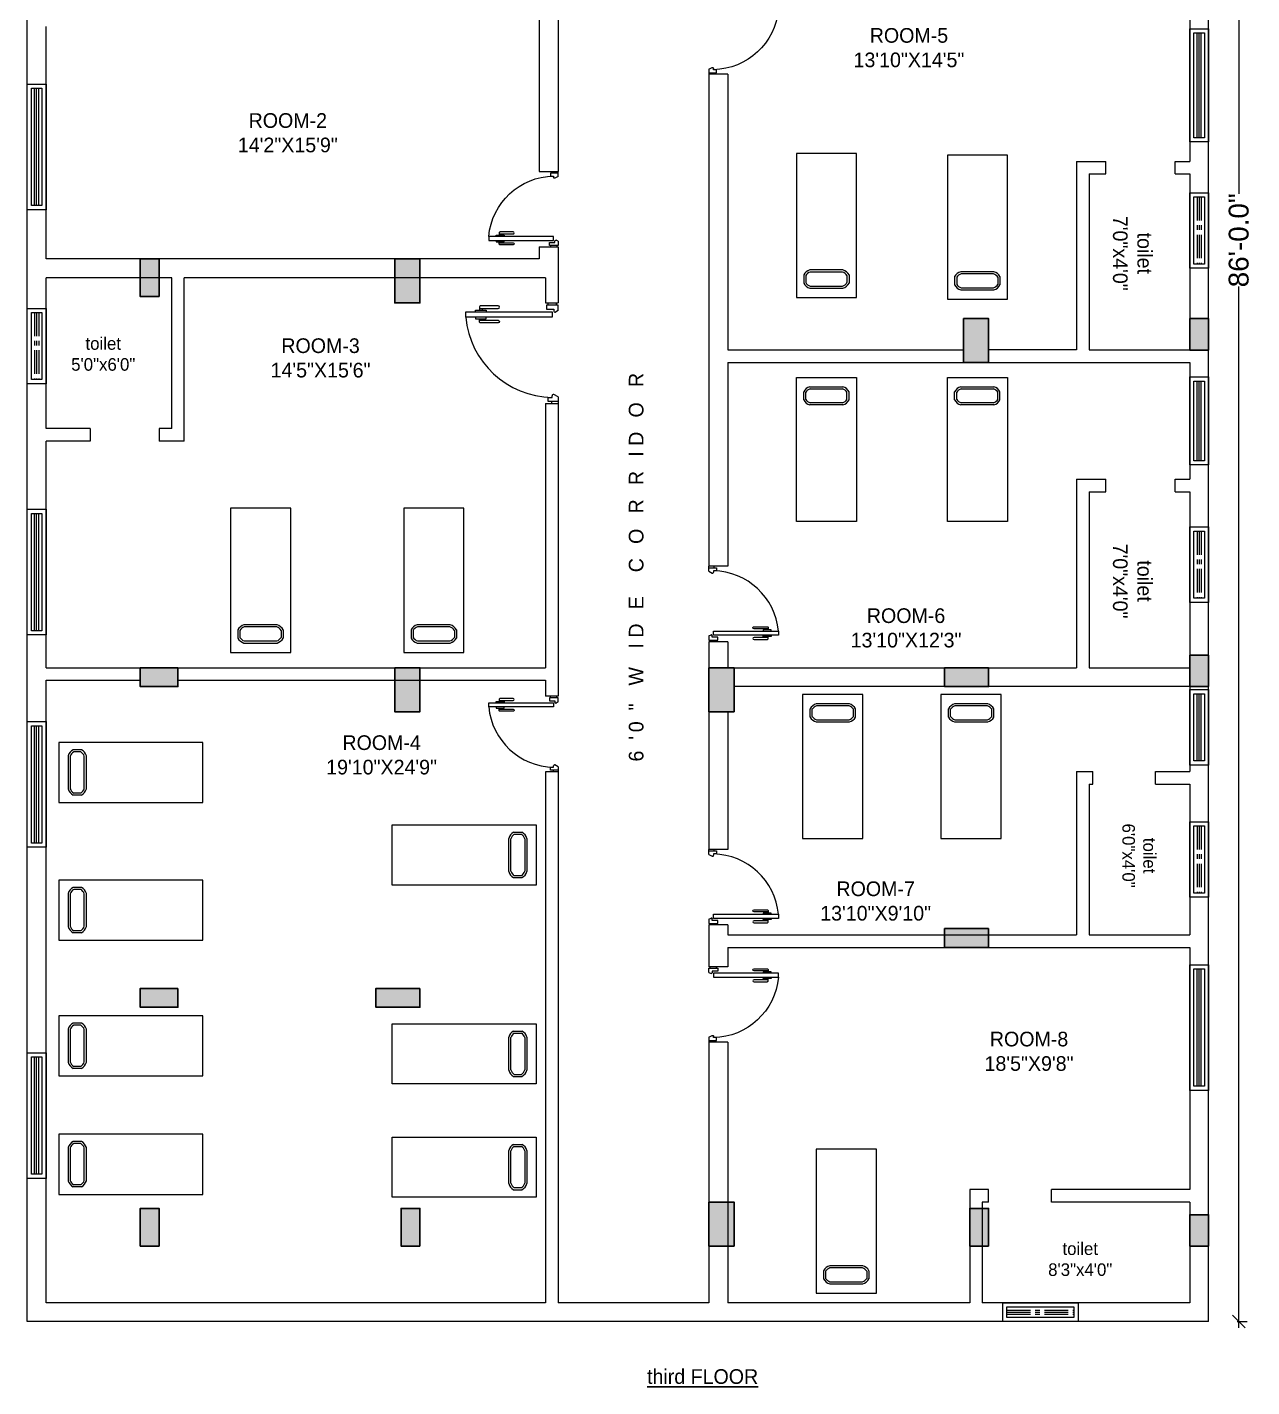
# Model space of a CAD drawing. Header units: inches. Extents: x 204954 to 440946, y -300749 to -143756.
# Drawn here: x 209749 to 210333, y -145117 to -144468 of the extents above; entities that cross this region are included whole.
import ezdxf

# ---------------------------------------------------------------- set-up
doc = ezdxf.new("R2010")
doc.units = ezdxf.units.IN
doc.header["$LTSCALE"] = 9
doc.header["$MEASUREMENT"] = 0
doc.linetypes.add('CENTER', pattern=[2, 1.25, -0.25, 0.25, -0.25])
doc.linetypes.add('DASHED', pattern=[0.75, 0.5, -0.25])
doc.layers.get('Defpoints').update_dxf_attribs({"lineweight": 0})
doc.layers.add('beam framing', color=91, linetype='Continuous')
for name, color, linetype, lineweight in [('COLUMNS', 1, 'Continuous', 30), ('PUERTAS', 40, 'Continuous', 15), ('PUERTAS MADERA', 37, 'Continuous', 13)]:
    doc.layers.add(name, color=color, linetype=linetype, lineweight=lineweight)
doc.layers.add('Hatch', color=7, linetype='Continuous', lineweight=15, true_color=0xa3a3a3)
doc.styles.add('outer', font='arial.ttf', dxfattribs={"height": 24})
doc.styles.add('SST1', font='arial.ttf', dxfattribs={"height": 9.5})
doc.dimstyles.new('DIMA-1', dxfattribs={"dimtxt": 9.5, "dimasz": 6, "dimexe": 4, "dimexo": 4, "dimgap": 0.25, "dimtad": 0, "dimdec": 1, "dimzin": 3, "dimdsep": 46, "dimlunit": 4, "dimtxsty": 'SST1', "dimblk1": 'OBLIQUE', "dimblk2": 'OBLIQUE', "dimsah": 1, "dimcen": 0, "dimdle": 3, "dimclrd": 3, "dimclre": 3, "dimclrt": 7, "dimadec": 0, "dimazin": 0, "dimtfac": 1, "dimtdec": 1, "dimtix": 1, "dimtmove": 2, "dimatfit": 3, "dimfxl": 4, "dimfxlon": 1, "dimtolj": 1, "dimtzin": 3, "dimarcsym": 0})

# ---------------------------------------------------------------- blocks, each defined once
blk = doc.blocks.new('A$C31806C9B')
at = {"layer": 'Hatch'}
blk.add_hatch(color=256, dxfattribs=at).paths.add_polyline_path([(0, -21), (0, 0), (-12, 0), (-12, -21)])
at = {"layer": 'COLUMNS'}
blk.add_lwpolyline([(-12, 0), (0, 0), (0, -21), (-12, -21)], close=True, dxfattribs=at)
blk = doc.blocks.new('A$C00142961')
at = {"layer": 'Hatch'}
blk.add_hatch(color=256, dxfattribs=at).paths.add_polyline_path([(9, 0), (0, 0), (0, -21), (9, -21)])
at = {"layer": 'COLUMNS'}
blk.add_lwpolyline([(0, 0), (9, 0), (9, -21), (0, -21)], close=True, dxfattribs=at)
blk = doc.blocks.new('A$C5E2070FF')
at = {"layer": 'Hatch'}
blk.add_hatch(color=256, dxfattribs=at).paths.add_polyline_path([(18, -9), (18, 0), (0, 0), (0, -9)])
at = {"layer": 'COLUMNS'}
blk.add_lwpolyline([(18, 0), (18, -9), (0, -9), (0, 0)], close=True, dxfattribs=at)
blk = doc.blocks.new('A$C5D5B4CD9')
at = {"layer": 'Hatch'}
blk.add_hatch(color=256, dxfattribs=at).paths.add_polyline_path([(-9, -15), (0, -15), (0, 0), (-9, 0)])
at = {"layer": 'COLUMNS'}
blk.add_lwpolyline([(0, -15), (-9, -15), (-9, 0), (0, 0)], close=True, dxfattribs=at)
blk = doc.blocks.new('_Oblique')
at = {"color": 0, "linetype": 'ByBlock', "lineweight": -2}
blk.add_line((-0.5, -0.5), (0.5, 0.5), dxfattribs=at)
blk = doc.blocks.new('*D24')
at = {"layer": 'beam framing', "color": 3, "lineweight": -2, "transparency": 16777216}
for p, q in [((210326.31, -144054.01), (210331.06, -144054.01)), ((210327.06, -144051.01), (210327.06, -144547.9)), ((210327.06, -145089.01), (210327.06, -144592.12)), ((210326.31, -145086.01), (210331.06, -145086.01))]:
    blk.add_line(p, q, dxfattribs=at)
at = {"layer": 'Defpoints', "color": 0, "transparency": 16777216}
for p in [(210312.63, -144054.01), (210312.63, -145086.01), (210327.06, -145086.01)]:
    blk.add_point(p, dxfattribs=at)
at = {"layer": 'beam framing', "color": 3, "lineweight": -2, "transparency": 16777216, "xscale": 6, "yscale": 6, "zscale": 6}
for p, rotation in [((210327.06, -144054.01), 90), ((210327.06, -145086.01), 270)]:
    blk.add_blockref('_Oblique', p, dxfattribs=dict(at, rotation=rotation))
at = {"layer": 'beam framing', "color": 7, "transparency": 16777216, "insert": (210327.06, -144570.01), "char_height": 9.5, "attachment_point": 5, "rotation": 90, "style": 'SST1'}
blk.add_mtext('\\A1;86\'-0.0"', dxfattribs=at)
blk = doc.blocks.new('dgfgf')
at = {"layer": 'PUERTAS', "color": 253}
for p, q in [((-4.11, 20.44), (-3.69, 20.44)), ((-0.94, 20.44), (-1.35, 20.44))]:
    blk.add_line(p, q, dxfattribs=at)
for points in [[(-3.24, 22.24), (-3.69, 22.24), (-3.69, 19.36), (-3.24, 19.36)], [(-1.8, 22.24), (-1.35, 22.24), (-1.35, 19.36), (-1.8, 19.36)]]:
    blk.add_lwpolyline(points, dxfattribs=at)
for points in [[(-4.11, 21.16), (-4.11, 16.12, -1), (-4.83, 16.12), (-4.83, 20.8, -0.414214), (-4.47, 21.16), (-3.69, 21.16)], [(-0.94, 21.16), (-0.94, 16.12, 1), (-0.22, 16.12), (-0.22, 20.8, 0.414214), (-0.58, 21.16), (-1.35, 21.16)]]:
    blk.add_lwpolyline(points, format="xyb", dxfattribs=at)
at = {"layer": 'PUERTAS MADERA'}
for p, q in [((-3.24, 24.85), (-1.8, 24.85)), ((-3.24, 1.63), (-3.24, 24.85)), ((-1.8, 24.85), (-1.8, 1.63)), ((-25.92, 1.8), (-26.46, 1.8)), ((-25.92, 2.7), (-24.84, 2.7)), ((-25.92, 0), (-25.92, 2.7)), ((-24.84, 2.7), (-24.84, 1.63)), ((-24.84, 1.63), (-24.39, 1.63)), ((-24.66, 0), (-24.04, 1.18)), ((-1.8, 1.63), (-3.24, 1.63)), ((-1.5, 0), (-1.88, 0.73)), ((-1.08, 1.18), (-1.53, 1.18)), ((-1.5, 0), (0, 0)), ((-1.08, 3.15), (-1.08, 1.18)), ((0, 3.15), (-1.08, 3.15)), ((0, 0), (0, 3.15)), ((0, 2.7), (0.54, 2.7)), ((0, 0.45), (0.54, 0.45)), ((-25.92, 0), (-26.46, 0)), ((-24.66, 0), (-25.92, 0))]:
    blk.add_line(p, q, dxfattribs=at)
at = {"layer": 'PUERTAS MADERA', "color": 251}
blk.add_arc((-1.08, 1.18), 23.77, 95.224, 178.9225, dxfattribs=at)
at = {"layer": 'PUERTAS MADERA'}
for centre, start, end in [((-24.39, 1.27), 345.0691, 90.0005), ((-1.53, 0.82), 90.0055, 194.9369)]:
    blk.add_arc(centre, 0.36, start, end, dxfattribs=at)

msp = doc.modelspace()

# ---------------------------------------------------------------- linework, layer by layer
at = {"color": 6}
for p, q in [((210140.01001, -144586.80555), (210140.01001, -144590.2166)), ((210141.01001, -144586.53137), (210141.01001, -144590.49078)), ((210212.06143, -144587.63242), (210212.06143, -144591.04347)), ((210213.06143, -144587.35824), (210213.06143, -144591.31765)), ((210140.01001, -144645.94848), (210140.01001, -144642.53744)), ((210141.01001, -144646.22267), (210141.01001, -144642.26325)), ((210212.06143, -144645.94848), (210212.06143, -144642.53743)), ((210213.06143, -144646.22267), (210213.06143, -144642.26325)), ((209869.86056, -144756.16387), (209869.86056, -144759.57492)), ((209870.86056, -144755.88969), (209870.86056, -144759.84911)), ((209952.56144, -144756.16388), (209952.56144, -144759.57492)), ((209953.56144, -144755.88969), (209953.56144, -144759.84911)), ((210122.4213, -144797.53442), (210122.4213, -144793.575)), ((210123.4213, -144797.26024), (210123.4213, -144793.84919)), ((210188.45885, -144797.53442), (210188.45885, -144793.575)), ((210189.45885, -144797.26024), (210189.45885, -144793.84919)), ((209774.52964, -144834.80441), (209770.57023, -144834.80441)), ((209774.25546, -144833.80441), (209770.84441, -144833.80441)), ((209980.87368, -144874.17812), (209984.8331, -144874.17812)), ((209981.14786, -144873.17812), (209984.55891, -144873.17812)), ((209774.52964, -144900.47776), (209770.57023, -144900.47776)), ((209774.25546, -144899.47776), (209770.84441, -144899.47776)), ((209774.52964, -144965.23845), (209770.57023, -144965.23845)), ((209774.25546, -144964.23845), (209770.84441, -144964.23845)), ((209980.87368, -144969.04288), (209984.8331, -144969.04288)), ((209981.14786, -144968.04288), (209984.55891, -144968.04288)), ((209774.25546, -145020.7368), (209770.84441, -145020.7368)), ((209774.52964, -145021.7368), (209770.57023, -145021.7368)), ((209980.87368, -145023.1203), (209984.8331, -145023.1203)), ((209981.14786, -145022.1203), (209984.55891, -145022.1203)), ((210149.48891, -145062.00644), (210149.48891, -145065.41749)), ((210150.48891, -145061.73226), (210150.48891, -145065.69167))]:
    msp.add_line(p, q, dxfattribs=at)
at = {"color": 2}
for points in [[(210115.87922, -144528.53437), (210115.87922, -144597.33453), (210144.57904, -144597.33453), (210144.57904, -144528.53437)], [(210187.93064, -144529.36125), (210187.93064, -144598.1614), (210216.63047, -144598.1614), (210216.63047, -144529.36125)], [(210115.87922, -144704.21966), (210115.87922, -144635.4195), (210144.57904, -144635.4195), (210144.57904, -144704.21966)], [(210187.93064, -144704.21966), (210187.93064, -144635.4195), (210216.63047, -144635.4195), (210216.63047, -144704.21966)], [(209845.72977, -144697.8927), (209845.72977, -144766.69286), (209874.4296, -144766.69286), (209874.4296, -144697.8927)], [(209928.43065, -144697.8927), (209928.43065, -144766.69286), (209957.13047, -144766.69286), (209957.13047, -144697.8927)], [(210147.55209, -144855.53141), (210147.55209, -144786.73125), (210118.85226, -144786.73125), (210118.85226, -144855.53141)], [(210213.58965, -144855.53141), (210213.58965, -144786.73125), (210184.88982, -144786.73125), (210184.88982, -144855.53141)], [(209832.52663, -144809.67362), (209763.72648, -144809.67362), (209763.72648, -144838.37344), (209832.52663, -144838.37344)], [(209922.87669, -144849.04733), (209991.67685, -144849.04733), (209991.67685, -144877.74716), (209922.87669, -144877.74716)], [(209832.52663, -144875.34697), (209763.72648, -144875.34697), (209763.72648, -144904.0468), (209832.52663, -144904.0468)], [(209832.52663, -144940.10766), (209763.72648, -144940.10766), (209763.72648, -144968.80748), (209832.52663, -144968.80748)], [(209922.87669, -144943.91209), (209991.67685, -144943.91209), (209991.67685, -144972.61192), (209922.87669, -144972.61192)], [(209832.52663, -144996.60601), (209763.72648, -144996.60601), (209763.72648, -145025.30584), (209832.52663, -145025.30584)], [(209922.87669, -144997.98951), (209991.67685, -144997.98951), (209991.67685, -145026.68933), (209922.87669, -145026.68933)], [(210125.35812, -145003.73526), (210125.35812, -145072.53542), (210154.05795, -145072.53542), (210154.05795, -145003.73526)]]:
    msp.add_lwpolyline(points, close=True, dxfattribs=at)
at = {"color": 6}
for points in [[(210138.07527, -144584.17455), (210122.27019, -144584.17455)], [(210137.92166, -144585.17455), (210122.4238, -144585.17455)], [(210210.12669, -144585.00142), (210194.32161, -144585.00142)], [(210209.97308, -144586.00142), (210194.47522, -144586.00142)], [(210119.33545, -144586.53137), (210119.33545, -144590.49078)], [(210120.33545, -144586.80555), (210120.33545, -144590.2166)], [(210122.27019, -144592.84759), (210138.07527, -144592.84759)], [(210122.4238, -144591.84759), (210137.92166, -144591.84759)], [(210191.38687, -144587.35824), (210191.38687, -144591.31765)], [(210192.38687, -144587.63242), (210192.38687, -144591.04347)], [(210194.47522, -144592.67447), (210209.97308, -144592.67447)], [(210194.32161, -144593.67447), (210210.12669, -144593.67447)], [(210119.33545, -144646.22267), (210119.33545, -144642.26325)], [(210120.33545, -144645.94848), (210120.33545, -144642.53744)], [(210122.27019, -144639.90644), (210138.07527, -144639.90644)], [(210122.4238, -144640.90644), (210137.92166, -144640.90644)], [(210191.38687, -144646.22267), (210191.38687, -144642.26325)], [(210192.38687, -144645.94848), (210192.38687, -144642.53743)], [(210194.32161, -144639.90644), (210210.12669, -144639.90644)], [(210194.47522, -144640.90644), (210209.97308, -144640.90644)], [(210138.07527, -144648.57948), (210122.27019, -144648.57948)], [(210137.92166, -144647.57948), (210122.4238, -144647.57948)], [(210210.12669, -144648.57948), (210194.32161, -144648.57948)], [(210209.97308, -144647.57948), (210194.47522, -144647.57948)], [(209867.92582, -144753.53288), (209852.12074, -144753.53288)], [(209867.77221, -144754.53288), (209852.27435, -144754.53288)], [(209950.6267, -144753.53288), (209934.82162, -144753.53288)], [(209950.47309, -144754.53288), (209934.97523, -144754.53288)], [(209849.186, -144755.88969), (209849.186, -144759.84911)], [(209850.186, -144756.16387), (209850.186, -144759.57492)], [(209852.27435, -144761.20592), (209867.77221, -144761.20592)], [(209931.88688, -144755.88969), (209931.88688, -144759.84911)], [(209932.88688, -144756.16388), (209932.88688, -144759.57492)], [(209934.97523, -144761.20592), (209950.47309, -144761.20592)], [(209852.12074, -144762.20592), (209867.92582, -144762.20592)], [(209934.82162, -144762.20592), (209950.6267, -144762.20592)], [(210141.16112, -144791.21819), (210125.35604, -144791.21819)], [(210141.00751, -144792.21819), (210125.50965, -144792.21819)], [(210143.09586, -144797.26024), (210143.09586, -144793.84919)], [(210144.09586, -144797.53442), (210144.09586, -144793.575)], [(210207.19867, -144791.21819), (210191.3936, -144791.21819)], [(210207.04506, -144792.21819), (210191.54721, -144792.21819)], [(210209.13341, -144797.26024), (210209.13341, -144793.84919)], [(210210.13341, -144797.53442), (210210.13341, -144793.575)], [(210125.35604, -144799.89123), (210141.16112, -144799.89123)], [(210125.50965, -144798.89123), (210141.00751, -144798.89123)], [(210191.3936, -144799.89123), (210207.19867, -144799.89123)], [(210191.54721, -144798.89123), (210207.04506, -144798.89123)], [(209774.52964, -144813.12985), (209770.57023, -144813.12985)], [(209768.21341, -144816.06459), (209768.21341, -144831.86967)], [(209769.21341, -144816.2182), (209769.21341, -144831.71606)], [(209774.25546, -144814.12985), (209770.84441, -144814.12985)], [(209775.88646, -144831.71606), (209775.88646, -144816.2182)], [(209776.88646, -144831.86967), (209776.88646, -144816.06459)], [(209978.51687, -144871.24338), (209978.51687, -144855.43831)], [(209979.51687, -144871.08977), (209979.51687, -144855.59192)], [(209980.87368, -144852.50356), (209984.8331, -144852.50356)], [(209981.14786, -144853.50356), (209984.55891, -144853.50356)], [(209986.18991, -144855.59192), (209986.18991, -144871.08977)], [(209987.18991, -144855.43831), (209987.18991, -144871.24338)], [(209768.21341, -144881.73794), (209768.21341, -144897.54302)], [(209769.21341, -144881.89155), (209769.21341, -144897.38941)], [(209774.52964, -144878.8032), (209770.57023, -144878.8032)], [(209774.25546, -144879.8032), (209770.84441, -144879.8032)], [(209775.88646, -144897.38941), (209775.88646, -144881.89155)], [(209776.88646, -144897.54302), (209776.88646, -144881.73794)], [(209768.21341, -144946.49863), (209768.21341, -144962.30371)], [(209769.21341, -144946.65224), (209769.21341, -144962.1501)], [(209774.52964, -144943.56389), (209770.57023, -144943.56389)], [(209774.25546, -144944.56389), (209770.84441, -144944.56389)], [(209775.88646, -144962.1501), (209775.88646, -144946.65224)], [(209776.88646, -144962.30371), (209776.88646, -144946.49863)], [(209980.87368, -144947.36832), (209984.8331, -144947.36832)], [(209981.14786, -144948.36832), (209984.55891, -144948.36832)], [(209978.51687, -144966.10814), (209978.51687, -144950.30306)], [(209979.51687, -144965.95453), (209979.51687, -144950.45667)], [(209986.18991, -144950.45667), (209986.18991, -144965.95453)], [(209987.18991, -144950.30306), (209987.18991, -144966.10814)], [(209774.52964, -145000.06224), (209770.57023, -145000.06224)], [(209774.25546, -145001.06224), (209770.84441, -145001.06224)], [(209980.87368, -145001.44574), (209984.8331, -145001.44574)], [(209768.21341, -145002.99698), (209768.21341, -145018.80206)], [(209769.21341, -145003.15059), (209769.21341, -145018.64845)], [(209775.88646, -145018.64845), (209775.88646, -145003.15059)], [(209776.88646, -145018.80206), (209776.88646, -145002.99698)], [(209978.51687, -145020.18556), (209978.51687, -145004.38048)], [(209979.51687, -145020.03195), (209979.51687, -145004.53409)], [(209981.14786, -145002.44574), (209984.55891, -145002.44574)], [(209986.18991, -145004.53409), (209986.18991, -145020.03195)], [(209987.18991, -145004.38048), (209987.18991, -145020.18556)], [(210147.55417, -145059.37544), (210131.7491, -145059.37544)], [(210128.81435, -145061.73226), (210128.81435, -145065.69167)], [(210129.81435, -145062.00644), (210129.81435, -145065.41749)], [(210147.40056, -145060.37544), (210131.90271, -145060.37544)], [(210131.7491, -145068.04849), (210147.55417, -145068.04849)], [(210131.90271, -145067.04849), (210147.40056, -145067.04849)]]:
    msp.add_lwpolyline(points, dxfattribs=at)
for centre, radius, start, end in [((210123.68529, -144588.94225), 4.97327, 106.53136897, 151.00271529), ((210123.68529, -144588.94225), 3.97327, 108.51138115, 147.46814053), ((210136.66017, -144588.94225), 3.97327, 32.53185975, 71.48861885), ((210136.66017, -144588.94225), 4.97327, 28.99728471, 73.46863103), ((210195.73671, -144589.76912), 4.97327, 106.53136897, 151.00271529), ((210195.73671, -144589.76912), 3.97327, 108.51138115, 147.46814053), ((210208.7116, -144589.76912), 3.97327, 32.53185975, 71.48861885), ((210208.7116, -144589.76912), 4.97327, 28.99728471, 73.46863103), ((210123.68529, -144588.0799), 4.97327, 208.99728471, 253.46863103), ((210123.68529, -144588.0799), 3.97327, 212.53185947, 251.48861885), ((210136.66017, -144588.0799), 3.97327, 288.51138115, 327.46814025), ((210136.66017, -144588.0799), 4.97327, 286.53136897, 331.00271529), ((210195.73671, -144588.90677), 4.97327, 208.99728471, 253.46863103), ((210195.73671, -144588.90677), 3.97327, 212.53185947, 251.48861885), ((210208.7116, -144588.90677), 3.97327, 288.51138115, 327.46814025), ((210208.7116, -144588.90677), 4.97327, 286.53136897, 331.00271529), ((210123.68529, -144644.67414), 4.97327, 106.53136897, 151.00271529), ((210123.68529, -144644.67414), 3.97327, 108.51138115, 147.46814053), ((210136.66017, -144644.67414), 3.97327, 32.53185975, 71.48861885), ((210136.66017, -144644.67414), 4.97327, 28.99728471, 73.46863103), ((210195.73671, -144644.67414), 4.97327, 106.53136897, 151.00271529), ((210195.73671, -144644.67414), 3.97327, 108.51138115, 147.46814053), ((210208.7116, -144644.67414), 3.97327, 32.53185975, 71.48861885), ((210208.7116, -144644.67414), 4.97327, 28.99728471, 73.46863103), ((210123.68529, -144643.81178), 4.97327, 208.99728471, 253.46863103), ((210123.68529, -144643.81178), 3.97327, 212.53185947, 251.48861885), ((210136.66017, -144643.81178), 3.97327, 288.51138115, 327.46814025), ((210136.66017, -144643.81178), 4.97327, 286.53136897, 331.00271529), ((210195.73671, -144643.81178), 4.97327, 208.99728471, 253.46863103), ((210195.73671, -144643.81178), 3.97327, 212.53185947, 251.48861885), ((210208.7116, -144643.81178), 3.97327, 288.51138115, 327.46814025), ((210208.7116, -144643.81178), 4.97327, 286.53136897, 331.00271529), ((209853.53584, -144758.30058), 4.97327, 106.53136897, 151.00271529), ((209853.53584, -144758.30058), 3.97327, 108.51138115, 147.46814053), ((209866.51072, -144758.30058), 3.97327, 32.53185975, 71.48861885), ((209866.51072, -144758.30058), 4.97327, 28.99728471, 73.46863103), ((209936.23672, -144758.30058), 4.97327, 106.53136897, 151.00271529), ((209936.23672, -144758.30058), 3.97327, 108.51138115, 147.46814053), ((209949.2116, -144758.30058), 3.97327, 32.53185975, 71.48861885), ((209949.2116, -144758.30058), 4.97327, 28.99728471, 73.46863103), ((209853.53584, -144757.43822), 4.97327, 208.99728471, 253.46863103), ((209853.53584, -144757.43822), 3.97327, 212.53185947, 251.48861885), ((209866.51072, -144757.43822), 3.97327, 288.51138115, 327.46814025), ((209866.51072, -144757.43822), 4.97327, 286.53136897, 331.00271529), ((209936.23672, -144757.43822), 4.97327, 208.99728471, 253.46863103), ((209936.23672, -144757.43822), 3.97327, 212.53185947, 251.48861885), ((209949.2116, -144757.43822), 3.97327, 288.51138115, 327.46814025), ((209949.2116, -144757.43822), 4.97327, 286.53136897, 331.00271529), ((210126.77114, -144795.98589), 4.97327, 106.53136897, 151.00271529), ((210126.77114, -144795.98589), 3.97327, 108.51138115, 147.46814025), ((210139.74602, -144795.98589), 3.97327, 32.53185947, 71.48861885), ((210139.74602, -144795.98589), 4.97327, 28.99728471, 73.46863103), ((210192.80869, -144795.98589), 4.97327, 106.53136897, 151.00271529), ((210192.80869, -144795.98589), 3.97327, 108.51138115, 147.46814025), ((210205.78358, -144795.98589), 3.97327, 32.53185947, 71.48861885), ((210205.78358, -144795.98589), 4.97327, 28.99728471, 73.46863103), ((210126.77114, -144795.12353), 4.97327, 208.99728471, 253.46863103), ((210126.77114, -144795.12353), 3.97327, 212.53185975, 251.48861885), ((210139.74602, -144795.12353), 3.97327, 288.51138115, 327.46814053), ((210139.74602, -144795.12353), 4.97327, 286.53136897, 331.00271529), ((210192.80869, -144795.12353), 4.97327, 208.99728471, 253.46863103), ((210192.80869, -144795.12353), 3.97327, 212.53185975, 251.48861885), ((210205.78358, -144795.12353), 3.97327, 288.51138115, 327.46814053), ((210205.78358, -144795.12353), 4.97327, 286.53136897, 331.00271529), ((209772.98111, -144817.47969), 4.97327, 118.99728471, 163.46863104), ((209772.11876, -144817.47969), 4.97327, 16.53136896, 61.00271529), ((209772.98111, -144817.47969), 3.97327, 122.53185947, 161.48861885), ((209772.11876, -144817.47969), 3.97327, 18.51138115, 57.46814053), ((209772.98111, -144830.45457), 4.97327, 196.53136896, 241.00271529), ((209772.98111, -144830.45457), 3.97327, 198.51138115, 237.46814025), ((209772.11876, -144830.45457), 3.97327, 302.53185975, 341.48861885), ((209772.11876, -144830.45457), 4.97327, 298.99728471, 343.46863104), ((209983.28456, -144856.8534), 4.97327, 118.99728471, 163.46863104), ((209983.28456, -144856.8534), 3.97327, 122.53185947, 161.48861885), ((209982.42221, -144856.8534), 3.97327, 18.51138115, 57.46814053), ((209982.42221, -144856.8534), 4.97327, 16.53136896, 61.00271529), ((209983.28456, -144869.82829), 4.97327, 196.53136896, 241.00271529), ((209983.28456, -144869.82829), 3.97327, 198.51138115, 237.46814025), ((209982.42221, -144869.82829), 3.97327, 302.53185975, 341.48861885), ((209982.42221, -144869.82829), 4.97327, 298.99728471, 343.46863104), ((209772.98111, -144883.15304), 4.97327, 118.99728471, 163.46863104), ((209772.98111, -144883.15304), 3.97327, 122.53185947, 161.48861885), ((209772.11876, -144883.15304), 3.97327, 18.51138115, 57.46814053), ((209772.11876, -144883.15304), 4.97327, 16.53136896, 61.00271529), ((209772.98111, -144896.12793), 4.97327, 196.53136896, 241.00271529), ((209772.98111, -144896.12793), 3.97327, 198.51138115, 237.46814025), ((209772.11876, -144896.12793), 3.97327, 302.53185975, 341.48861885), ((209772.11876, -144896.12793), 4.97327, 298.99728471, 343.46863104), ((209772.98111, -144947.91373), 4.97327, 118.99728471, 163.46863104), ((209772.98111, -144947.91373), 3.97327, 122.53185947, 161.48861885), ((209772.11876, -144947.91373), 3.97327, 18.51138115, 57.46814053), ((209772.11876, -144947.91373), 4.97327, 16.53136896, 61.00271529), ((209983.28456, -144951.71816), 4.97327, 118.99728471, 163.46863104), ((209983.28456, -144951.71816), 3.97327, 122.53185947, 161.48861885), ((209982.42221, -144951.71816), 3.97327, 18.51138115, 57.46814053), ((209982.42221, -144951.71816), 4.97327, 16.53136896, 61.00271529), ((209772.98111, -144960.88861), 4.97327, 196.53136896, 241.00271529), ((209772.98111, -144960.88861), 3.97327, 198.51138115, 237.46814025), ((209772.11876, -144960.88861), 3.97327, 302.53185975, 341.48861885), ((209772.11876, -144960.88861), 4.97327, 298.99728471, 343.46863104), ((209983.28456, -144964.69304), 4.97327, 196.53136896, 241.00271529), ((209983.28456, -144964.69304), 3.97327, 198.51138115, 237.46814025), ((209982.42221, -144964.69304), 3.97327, 302.53185975, 341.48861885), ((209982.42221, -144964.69304), 4.97327, 298.99728471, 343.46863104), ((209772.98111, -145004.41208), 4.97327, 118.99728471, 163.46863104), ((209772.98111, -145004.41208), 3.97327, 122.53185947, 161.48861885), ((209772.11876, -145004.41208), 3.97327, 18.51138115, 57.46814053), ((209772.11876, -145004.41208), 4.97327, 16.53136896, 61.00271529), ((209983.28456, -145005.79558), 4.97327, 118.99728471, 163.46863104), ((209982.42221, -145005.79558), 4.97327, 16.53136896, 61.00271529), ((209983.28456, -145005.79558), 3.97327, 122.53185947, 161.48861885), ((209982.42221, -145005.79558), 3.97327, 18.51138115, 57.46814053), ((209772.98111, -145017.38696), 4.97327, 196.53136896, 241.00271529), ((209772.98111, -145017.38696), 3.97327, 198.51138115, 237.46814025), ((209772.11876, -145017.38696), 3.97327, 302.53185975, 341.48861885), ((209772.11876, -145017.38696), 4.97327, 298.99728471, 343.46863104), ((209983.28456, -145018.77046), 4.97327, 196.53136896, 241.00271529), ((209983.28456, -145018.77046), 3.97327, 198.51138115, 237.46814025), ((209982.42221, -145018.77046), 3.97327, 302.53185975, 341.48861885), ((209982.42221, -145018.77046), 4.97327, 298.99728471, 343.46863104), ((210133.16419, -145064.14314), 4.97327, 106.53136897, 151.00271529), ((210146.13908, -145064.14314), 4.97327, 28.99728471, 73.46863103), ((210133.16419, -145063.28079), 4.97327, 208.99728471, 253.46863103), ((210133.16419, -145064.14314), 3.97327, 108.51138115, 147.46814053), ((210133.16419, -145063.28079), 3.97327, 212.53185947, 251.48861885), ((210146.13908, -145064.14314), 3.97327, 32.53185975, 71.48861885), ((210146.13908, -145063.28079), 3.97327, 288.51138115, 327.46814025), ((210146.13908, -145063.28079), 4.97327, 286.53136897, 331.00271529)]:
    msp.add_arc(centre, radius, start, end, dxfattribs=at)
at = {"layer": 'beam framing', "color": 1}
for p, q in [((210312.63052, -145086.00926), (210312.63052, -144054.00926)), ((210303.63052, -144132.00925), (210303.63052, -144532.37253)), ((209748.63055, -145086.00926), (209748.63055, -144231.00925)), ((210002.13053, -144372.00922), (210002.13056, -144537.21127)), ((209993.13053, -144390.00934), (209993.13056, -144537.21127)), ((209757.63055, -144578.87279), (209757.63055, -144468.00926)), ((210074.13055, -144490.76805), (210074.13054, -144622.3694)), ((210083.13055, -144490.76805), (210074.13055, -144490.76805)), ((210083.13055, -144490.76805), (210083.13054, -144622.3694)), ((210249.63052, -144532.37077), (210249.63052, -144622.3694)), ((210249.63052, -144532.37077), (210263.65131, -144532.37123)), ((210263.65111, -144538.37123), (210263.65131, -144532.37123)), ((210296.65111, -144538.3723), (210296.65131, -144532.3723)), ((210296.65131, -144532.3723), (210303.63052, -144532.37253)), ((210312.63052, -144532.37282), (210312.63352, -144532.37282)), ((209993.13056, -144537.21127), (210002.13056, -144537.21127)), ((210255.63052, -144538.37097), (210255.63052, -144622.3694)), ((210255.63052, -144538.37097), (210263.65111, -144538.37123)), ((210296.65111, -144538.3723), (210303.63052, -144538.37253)), ((210303.63052, -144538.37253), (210303.63052, -144622.3694)), ((210312.63052, -144538.37282), (210312.63333, -144538.37282)), ((209993.13056, -144573.21127), (209993.13056, -144578.87279)), ((209993.13056, -144573.21127), (210002.13056, -144573.21127)), ((210002.13056, -144573.21127), (210002.13056, -144578.87279)), ((209993.13056, -144578.87279), (209757.63055, -144578.87279)), ((210002.13056, -144578.87279), (210002.13056, -144578.87279)), ((210002.13056, -144578.87279), (210002.13056, -144599.87276)), ((209817.63055, -144587.87279), (209757.63055, -144587.87279)), ((209757.63055, -144659.87279), (209757.63055, -144587.87279)), ((209817.63055, -144659.87279), (209817.63055, -144587.87279)), ((209996.13056, -144587.87279), (209823.63055, -144587.87279)), ((209823.63055, -144665.87279), (209823.63055, -144587.87279)), ((209996.13056, -144587.87279), (209996.13056, -144599.87276)), ((209996.13056, -144599.87276), (210002.13056, -144599.87276)), ((210074.13054, -144622.3694), (210074.13054, -144725.5708)), ((210083.13054, -144622.3694), (210195.63056, -144622.3694)), ((210249.63052, -144622.3694), (210207.63056, -144622.3694)), ((210255.63052, -144622.3694), (210303.63052, -144622.3694)), ((210303.63059, -144622.37253), (210312.63059, -144622.37282)), ((210083.13054, -144628.3694), (210083.13054, -144725.5708)), ((210083.13054, -144628.3694), (210303.63052, -144628.3694)), ((210303.63052, -144628.3694), (210303.63052, -144684.00873)), ((209996.13056, -144647.87276), (209996.13056, -144774.00925)), ((209996.13056, -144647.87276), (210002.13056, -144647.87276)), ((210002.13056, -144647.87276), (210002.13056, -144787.62757)), ((209778.66902, -144659.87279), (209757.63055, -144659.87279)), ((209778.66902, -144659.87279), (209778.66902, -144665.87279)), ((209817.63055, -144659.87279), (209811.66902, -144659.87279)), ((209811.66902, -144659.87279), (209811.66902, -144665.87279)), ((209778.66902, -144665.87279), (209757.63055, -144665.87279)), ((209757.63055, -144774.00925), (209757.63055, -144665.87279)), ((209823.63055, -144665.87279), (209811.66902, -144665.87279)), ((210249.63045, -144684.0072), (210249.63045, -144774.00925)), ((210249.63045, -144684.0072), (210263.65123, -144684.00765)), ((210255.63045, -144690.00739), (210255.63045, -144774.00925)), ((210255.63045, -144690.00739), (210263.65104, -144690.00765)), ((210263.65104, -144690.00765), (210263.65123, -144684.00765)), ((210296.65104, -144690.00873), (210296.65123, -144684.00873)), ((210296.65104, -144690.00873), (210303.63052, -144690.00873)), ((210296.65123, -144684.00873), (210303.63052, -144684.00873)), ((210303.63052, -144690.00873), (210303.63052, -144823.50925)), ((210083.13054, -144725.5708), (210074.13054, -144725.5708)), ((210083.13053, -144761.5708), (210074.13053, -144761.5708)), ((210074.13053, -144761.5708), (210074.13055, -144860.71895)), ((210083.13053, -144761.5708), (210083.13053, -144774.00925)), ((209757.63055, -144774.00925), (209996.13056, -144774.00925)), ((210074.13053, -144774.00925), (210249.63045, -144774.00925)), ((210255.63045, -144774.00925), (210303.63052, -144774.00925)), ((209757.63055, -145077.00926), (209757.63055, -144780.00925)), ((209757.63055, -144780.00925), (209802.63056, -144780.00925)), ((209820.63056, -144780.00925), (209996.13056, -144780.00925)), ((209996.13056, -144780.00925), (209996.13056, -144787.62757)), ((210312.63053, -144783.00925), (210086.13053, -144783.00925)), ((210002.13056, -144787.62757), (209996.13056, -144787.62757)), ((210083.13053, -144795.00925), (210083.13053, -144860.71895)), ((209996.13056, -144823.62757), (209996.13056, -145077.00926)), ((210002.13056, -144823.62757), (209996.13056, -144823.62757)), ((210002.13056, -144823.62757), (210002.13056, -145077.00926)), ((210249.63052, -144823.50925), (210249.63052, -144901.50925)), ((210249.63052, -144823.50925), (210257.35116, -144823.50925)), ((210257.35116, -144829.50925), (210257.35116, -144823.50925)), ((210287.35116, -144823.50925), (210303.63052, -144823.50925)), ((210287.35116, -144829.50925), (210287.35116, -144823.50925)), ((210255.63052, -144829.50925), (210255.63052, -144901.50925)), ((210255.63052, -144829.50925), (210257.35116, -144829.50925)), ((210287.35116, -144829.50925), (210303.63052, -144829.50925)), ((210303.63052, -144829.50925), (210303.63052, -144901.50925)), ((210083.13055, -144860.71895), (210074.13055, -144860.71895)), ((210083.13055, -144896.71895), (210074.13055, -144896.71895)), ((210074.13055, -144896.71895), (210074.13055, -144916.67613)), ((210083.13052, -144896.71895), (210083.13052, -144901.50924)), ((210083.13052, -144901.50924), (210249.63052, -144901.50925)), ((210255.63052, -144901.50925), (210303.63052, -144901.50925)), ((210083.13052, -144907.50924), (210303.63052, -144907.50925)), ((210083.13052, -144907.50924), (210083.13052, -144916.67613)), ((210303.63052, -144907.50925), (210303.63052, -145023.00926)), ((210083.13052, -144916.67613), (210074.13055, -144916.67613)), ((210074.13054, -144952.67613), (210074.13051, -145077.00926)), ((210083.13052, -144952.67613), (210074.13054, -144952.67613)), ((210083.13052, -144952.67613), (210083.13052, -145077.00926)), ((210207.63056, -145023.00926), (210198.63056, -145023.00926)), ((210198.63056, -145023.00926), (210198.63056, -145077.00926)), ((210207.63056, -145029.00926), (210207.63056, -145023.00926)), ((210303.63052, -145023.00926), (210237.63056, -145023.00926)), ((210237.63056, -145029.00926), (210237.63056, -145023.00926)), ((210207.63056, -145029.00926), (210204.63056, -145029.00926)), ((210204.63056, -145029.00926), (210204.63056, -145077.00926)), ((210303.63052, -145029.00926), (210237.63056, -145029.00926)), ((210303.63052, -145029.00926), (210303.63052, -145077.00926)), ((209996.13056, -145077.00926), (209757.63055, -145077.00926)), ((210074.13051, -145077.00926), (210002.13056, -145077.00926)), ((210198.63056, -145077.00926), (210083.13051, -145077.00926)), ((210303.63052, -145077.00926), (210204.63056, -145077.00926)), ((210312.63052, -145086.00926), (209748.63055, -145086.00926))]:
    msp.add_line(p, q, dxfattribs=at)
at = {"layer": 'beam framing', "color": 4}
for p, q in [((210307.13052, -144521.06807), (210307.13052, -144471.06807)), ((210308.13052, -144521.06807), (210308.13052, -144471.06807)), ((210309.13052, -144521.06807), (210309.13052, -144471.06807)), ((209752.13055, -144553.46023), (209752.13055, -144497.46023)), ((209753.13055, -144553.46023), (209753.13055, -144497.46023)), ((209754.13055, -144553.46023), (209754.13055, -144497.46023)), ((210307.13052, -144675.18907), (210307.13052, -144637.18907)), ((210308.13052, -144675.18907), (210308.13052, -144637.18907)), ((210309.13052, -144675.18907), (210309.13052, -144637.18907)), ((209752.13055, -144756.3565), (209752.13055, -144700.3565)), ((209753.13055, -144756.3565), (209753.13055, -144700.3565)), ((209754.13055, -144756.3565), (209754.13055, -144700.3565)), ((210307.13052, -144818.43162), (210307.13052, -144786.43162)), ((210308.13052, -144818.43162), (210308.13052, -144786.43162)), ((210309.13052, -144818.43162), (210309.13052, -144786.43162)), ((209752.13055, -144857.65598), (209752.13055, -144801.65598)), ((209753.13055, -144857.65598), (209753.13055, -144801.65598)), ((209754.13055, -144857.65598), (209754.13055, -144801.65598)), ((210307.13052, -144973.72458), (210307.13052, -144917.72458)), ((210308.13052, -144973.72458), (210308.13052, -144917.72458)), ((210309.13052, -144973.72458), (210309.13052, -144917.72458)), ((209752.13055, -145015.73177), (209752.13055, -144959.73177)), ((209753.13055, -145015.73177), (209753.13055, -144959.73177)), ((209754.13055, -145015.73177), (209754.13055, -144959.73177))]:
    msp.add_line(p, q, dxfattribs=at)
at = {"layer": 'beam framing', "color": 6, "linetype": 'CENTER'}
for p, q in [((210307.13052, -144549.33555), (210307.13052, -144581.33555)), ((210308.13052, -144549.33555), (210308.13052, -144581.33555)), ((210309.13052, -144549.33555), (210309.13052, -144581.33555)), ((209752.13055, -144604.49305), (209752.13055, -144636.49305)), ((209753.13055, -144604.49305), (209753.13055, -144636.49305)), ((209754.13055, -144604.49305), (209754.13055, -144636.49305)), ((210307.13052, -144708.80487), (210307.13052, -144740.80487)), ((210308.13052, -144708.80487), (210308.13052, -144740.80487)), ((210309.13052, -144708.80487), (210309.13052, -144740.80487)), ((210307.13052, -144849.50925), (210307.13052, -144881.50925)), ((210308.13052, -144849.50925), (210308.13052, -144881.50925)), ((210309.13052, -144849.50925), (210309.13052, -144881.50925)), ((210216.36325, -145080.50926), (210248.36325, -145080.50926)), ((210216.36325, -145081.50926), (210248.36325, -145081.50926)), ((210216.36325, -145081.50926), (210248.36325, -145081.50926)), ((210216.36325, -145082.50926), (210248.36325, -145082.50926))]:
    msp.add_line(p, q, dxfattribs=at)
at = {"layer": 'beam framing', "color": 71, "linetype": 'DASHED', "lineweight": 25, "ltscale": 18}
msp.add_line((209802.63056, -144578.87283), (209802.63056, -144587.87279), dxfattribs=at)
at = {"layer": 'beam framing', "color": 5}
for points in [[(210312.63052, -144523.06807), (210303.63052, -144523.06807), (210303.63052, -144469.06807), (210312.63052, -144469.06807)], [(210310.63052, -144521.06807), (210305.63052, -144521.06807), (210305.63052, -144471.06807), (210310.63052, -144471.06807)], [(209757.63055, -144555.46023), (209748.63055, -144555.46023), (209748.63055, -144495.46023), (209757.63055, -144495.46023)], [(209755.63055, -144553.46023), (209750.63055, -144553.46023), (209750.63055, -144497.46023), (209755.63055, -144497.46023)], [(210303.63052, -144547.33555), (210312.63052, -144547.33555), (210312.63052, -144583.33555), (210303.63052, -144583.33555)], [(210305.63052, -144549.33555), (210310.63052, -144549.33555), (210310.63052, -144581.33555), (210305.63052, -144581.33555)], [(209748.63055, -144602.49305), (209757.63055, -144602.49305), (209757.63055, -144638.49305), (209748.63055, -144638.49305)], [(209750.63055, -144604.49305), (209755.63055, -144604.49305), (209755.63055, -144636.49305), (209750.63055, -144636.49305)], [(210312.63052, -144677.18907), (210303.63052, -144677.18907), (210303.63052, -144635.18907), (210312.63052, -144635.18907)], [(210310.63052, -144675.18907), (210305.63052, -144675.18907), (210305.63052, -144637.18907), (210310.63052, -144637.18907)], [(209757.63055, -144758.3565), (209748.63055, -144758.3565), (209748.63055, -144698.3565), (209757.63055, -144698.3565)], [(209755.63055, -144756.3565), (209750.63055, -144756.3565), (209750.63055, -144700.3565), (209755.63055, -144700.3565)], [(210303.63052, -144706.80487), (210312.63052, -144706.80487), (210312.63052, -144742.80487), (210303.63052, -144742.80487)], [(210305.63052, -144708.80487), (210310.63052, -144708.80487), (210310.63052, -144740.80487), (210305.63052, -144740.80487)], [(210312.63052, -144820.43162), (210303.63052, -144820.43162), (210303.63052, -144784.43162), (210312.63052, -144784.43162)], [(210310.63052, -144818.43162), (210305.63052, -144818.43162), (210305.63052, -144786.43162), (210310.63052, -144786.43162)], [(209757.63055, -144859.65598), (209748.63055, -144859.65598), (209748.63055, -144799.65598), (209757.63055, -144799.65598)], [(209755.63055, -144857.65598), (209750.63055, -144857.65598), (209750.63055, -144801.65598), (209755.63055, -144801.65598)], [(210303.63052, -144847.50925), (210312.63052, -144847.50925), (210312.63052, -144883.50925), (210303.63052, -144883.50925)], [(210305.63052, -144849.50925), (210310.63052, -144849.50925), (210310.63052, -144881.50925), (210305.63052, -144881.50925)], [(210312.63052, -144975.72458), (210303.63052, -144975.72458), (210303.63052, -144915.72458), (210312.63052, -144915.72458)], [(210310.63052, -144973.72458), (210305.63052, -144973.72458), (210305.63052, -144917.72458), (210310.63052, -144917.72458)], [(209757.63055, -145017.73177), (209748.63055, -145017.73177), (209748.63055, -144957.73177), (209757.63055, -144957.73177)], [(209755.63055, -145015.73177), (209750.63055, -145015.73177), (209750.63055, -144959.73177), (209755.63055, -144959.73177)], [(210214.36325, -145077.00926), (210250.36325, -145077.00926), (210250.36325, -145086.00926), (210214.36325, -145086.00926)], [(210216.36325, -145079.00926), (210248.36325, -145079.00926), (210248.36325, -145084.00926), (210216.36325, -145084.00926)]]:
    msp.add_lwpolyline(points, close=True, dxfattribs=at)

# ---------------------------------------------------------------- block references
for p, xscale, yscale, zscale, rotation in [((210074.13599, -144455.49308), -1.333147448545646, 1.333147448545646, 1.333147448545646, 270), ((210002.12516, -144572.48624), -1.333147479374056, 1.333147479374056, 1.333147479374056, 90), ((210002.12338, -144600.91016), 1.774858038782118, 1.774858038782118, 1.774858038782118, 90), ((210074.13593, -144760.84578), 1.333147448545646, 1.333147448545646, 1.333147448545646, 270), ((210002.12517, -144788.35259), 1.333147448545646, 1.333147448545646, 1.333147448545646, 90), ((210074.13592, -144895.99392), 1.333147448545646, 1.333147448545646, 1.333147448545646, 270), ((210074.13592, -144917.40115), -1.333147448545646, 1.333147448545646, 1.333147448545646, 270)]:
    msp.add_blockref('dgfgf', p, dxfattribs=dict(xscale=xscale, yscale=yscale, zscale=zscale, rotation=rotation))
at = {"layer": 'beam framing', "rotation": 270}
for name, p in [('A$C5E2070FF', (209811.63058, -144578.87283)), ('A$C00142961', (210207.63056, -144774.00925)), ('A$C00142961', (210207.63056, -144898.50925)), ('A$C00142961', (209936.13056, -144927.00925)), ('A$C5E2070FF', (209811.63056, -145032.00925)), ('A$C5E2070FF', (209936.13053, -145032.00925)), ('A$C5E2070FF', (210207.63056, -145032.00925))]:
    msp.add_blockref(name, p, dxfattribs=at)
at = {"layer": 'beam framing'}
for name, p in [('A$C31806C9B', (209936.13058, -144578.87276)), ('A$C31806C9B', (210207.63056, -144607.37282)), ('A$C5D5B4CD9', (210312.63059, -144607.37282)), ('A$C5D5B4CD9', (210312.63053, -144768.00925)), ('A$C5E2070FF', (209802.63056, -144774.00925)), ('A$C31806C9B', (209936.13057, -144774.00925)), ('A$C31806C9B', (210086.13053, -144774.00925)), ('A$C5E2070FF', (209802.63056, -144927.00925)), ('A$C31806C9B', (210086.13056, -145029.00923)), ('A$C5D5B4CD9', (210312.63053, -145035.00923))]:
    msp.add_blockref(name, p, dxfattribs=at)

# ---------------------------------------------------------------- texts
at = {"color": 7, "lineweight": 30, "ltscale": 16, "attachment_point": 5, "style": 'outer'}
for s, insert, char_height in [('\\A1;{\\fBankGothic Lt BT|b0|i0|c0|p34;\\C256;ROOM-5\\P13\'10"X14\'5"}', (210169.59995, -144478.12156), 7), ('\\A1;{\\fBankGothic Lt BT|b0|i0|c0|p34;\\C256;ROOM-2\\P14\'2"X15\'9"}', (209873.06409, -144518.73829), 7), ('\\A1;{\\fBankGothic Lt BT|b0|i0|c0|p34;\\C256;toilet\\P5\'0"x6\'0"}', (209784.94612, -144624.2999), 6), ('\\A1;{\\fBankGothic Lt BT|b0|i0|c0|p34;\\C256;ROOM-3\\P14\'5"X15\'6"}', (209888.68993, -144626.19129), 7), ('\\A1;{\\fBankGothic Lt BT|b0|i0|c0|p34;\\C256;ROOM-6\\P13\'10"X12\'3"}', (210168.2126, -144755.03342), 7), ('\\A1;{\\fBankGothic Lt BT|b0|i0|c0|p34;\\C256;ROOM-4\\P19\'10"X24\'9"}', (209917.84266, -144815.637), 7), ('\\A1;{\\fBankGothic Lt BT|b0|i0|c0|p34;\\C256;ROOM-7\\P13\'10"X9\'10"}', (210153.69947, -144885.36414), 7), ('\\A1;{\\fBankGothic Lt BT|b0|i0|c0|p34;\\C256;ROOM-8\\P18\'5"X9\'8"}', (210226.93122, -144957.08647), 7), ('\\A1;{\\fBankGothic Lt BT|b0|i0|c0|p34;\\L\\C256;third FLOOR}', (210071.09437, -145112.30589), 7)]:
    msp.add_mtext(s, dxfattribs=dict(at, insert=insert, char_height=char_height))
for s, insert, char_height, rotation in [('\\A1;{\\fBankGothic Lt BT|b0|i0|c0|p34;\\C256;toilet\\P7\'0"x4\'0"}', (210276.28447, -144576.22037), 7, 270), ('\\A1;{\\fBankGothic Lt BT|b0|i0|c0|p34;\\C256;toilet\\P7\'0"x4\'0"}', (210276.28447, -144732.63504), 7, 270), ('\\A1;{\\fBankGothic Lt BT|b0|i0|c0|p34;\\C256;toilet\\P6\'0"x4\'0"}', (210279.43259, -144863.66264), 6, 269.99999802), ('\\A1;{\\fBankGothic Lt BT|b0|i0|c0|p34;\\C256;toilet\\P8\'3"x4\'0"}', (210251.37483, -145056.28681), 6, 359.99999802)]:
    msp.add_mtext(s, dxfattribs=dict(at, insert=insert, char_height=char_height, rotation=rotation))
at = {"color": 7, "lineweight": 30, "ltscale": 16, "insert": (210039.40197, -144722.64002), "char_height": 7, "width": 571.811662, "attachment_point": 5, "rotation": 90, "style": 'outer'}
msp.add_mtext('\\A1;{\\fBankGothic Lt BT|b0|i0|c0|p34;\\T2;\\C256;6\'0" WIDE CORRIDOR}', dxfattribs=at)

# ---------------------------------------------------------------- dimensions: what is measured, and where the dimension line sits
at = {"layer": 'beam framing', "color": 1}
dim = msp.add_linear_dim(base=(210327.05533, -145086.00926), p1=(210312.63052, -144054.00926), p2=(210312.63052, -145086.00926), angle=90, dimstyle='DIMA-1', override={"dimlunit": 3, "dimfxl": 0.75, "dimarcsym": 1}, dxfattribs=at)
dim.commit()
dim.dimension.update_dxf_attribs({"geometry": '*D24', "text_midpoint": (210327.05533, -144570.00926)})

doc.saveas('drawing.dxf')
